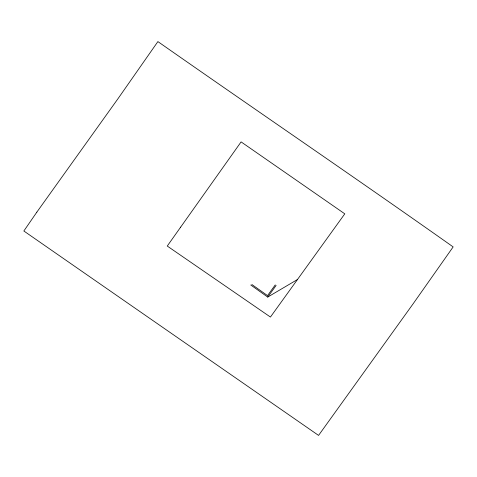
<?xml version="1.0" encoding="UTF-8"?>
<svg xmlns="http://www.w3.org/2000/svg" width="477" height="477" viewBox="0 0 477 477"><rect width="100%" height="100%" fill="white"/><g stroke="black" fill="none" stroke-linecap="round" stroke-linejoin="round"><path stroke-width="0.72" d="M275.241 284.906L267.531 295.603L251.832 284.465M250.777 285.013L267.728 297.076L276.117 285.437M267.728 297.076L297.237 279.659M36.842 212.134L23.85 230.999C122.04 299.204 220.326 367.272 318.564 435.406L413.064 303.891L453.15 246.907C355.252 177.724 256.119 110.318 157.893 41.594L117.986 98.703L36.842 212.134M180.658 227.13L167.26 246.049L270.435 317.05L344.793 213.833L241.1 141.89L180.658 227.13"/></g></svg>
